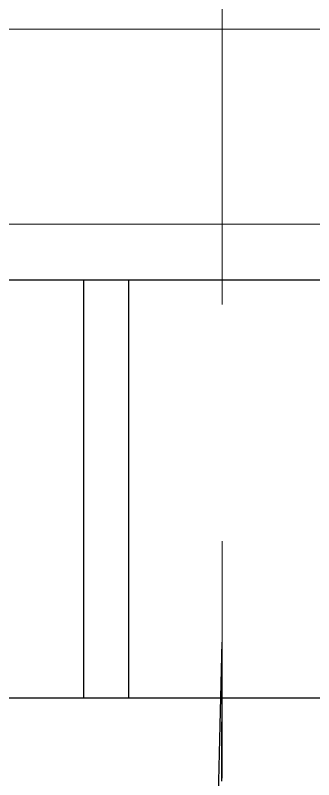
# Model space of a CAD drawing. Extents: x 9509 to 10103, y -14876 to -14456.
# Drawn here: x 9846.13 to 9856.83, y -14785.78 to -14758.34 of the extents above; entities that cross this region are included whole.
import ezdxf

# ---------------------------------------------------------------- set-up
doc = ezdxf.new("R2010")
doc.units = 0
doc.header["$MEASUREMENT"] = 0
for name, pattern in [('CENTER', [47.5, 22, -8.5, 8.5, -8.5]), ('CENTER2', [28.575, 19.05, -3.175, 3.175, -3.175]), ('HIDDEN2', [4.7625, 3.175, -1.5875])]:
    doc.linetypes.add(name, pattern=pattern)
doc.layers.get('0').update_dxf_attribs({"linetype": 'CONTINUOUS'})
doc.layers.add('1', color=4, linetype='HIDDEN2')
doc.layers.add('CENTER', color=1, linetype='CENTER2')

msp = doc.modelspace()

# ---------------------------------------------------------------- linework, layer by layer
at = {"color": 7, "linetype": 'Continuous'}
for p, q in [((9825.831, -14767.841), (9881.331, -14767.841)), ((9848.581, -14767.841), (9848.581, -14782.841)), ((9850.202, -14782.841), (9850.202, -14767.841)), ((9830.081, -14782.841), (9877.081, -14782.841))]:
    msp.add_line(p, q, dxfattribs=at)
at = {"layer": '1', "color": 1, "linetype": 'CENTER', "lineweight": 13}
msp.add_line((9853.544, -14604.219), (9853.544, -14810.037), dxfattribs=at)
at = {"layer": '1', "color": 7, "linetype": 'Continuous', "lineweight": 18}
for p, q in [((9877.881, -14758.841), (9829.281, -14758.841)), ((9826.081, -14765.841), (9881.081, -14765.841)), ((9846.179, -14767.841), (9847.678, -14767.841)), ((9847.678, -14767.841), (9848.745, -14767.841)), ((9848.745, -14767.841), (9850.331, -14767.841)), ((9856.831, -14767.841), (9850.332, -14767.841))]:
    msp.add_line(p, q, dxfattribs=at)
at = {"layer": 'CENTER', "color": 1, "linetype": 'CENTER2', "ltscale": 0.5}
for points in [[(9801.223, -14792.055, 0), (9806.03, -14775.489, 0), (9818.009, -14772.315, 0), (9830.62, -14816.647, 0), (9844.314, -14818.418, 0), (9852.849, -14797.52, 0), (9853.544, -14780.841)], [(9903.807, -14792.055, 0), (9899.001, -14775.489, 0), (9887.021, -14772.315, 0), (9874.41, -14816.647, 0), (9860.716, -14818.418, 0), (9853.484, -14791.396, 0), (9853.544, -14780.841)]]:
    msp.add_spline(points, degree=3, dxfattribs=at)

doc.saveas('drawing.dxf')
